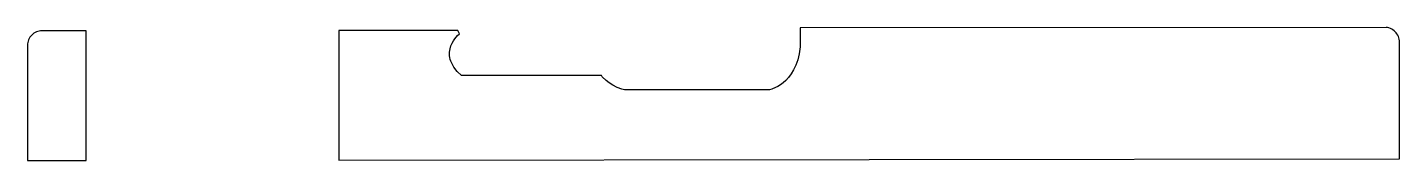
# Model space of a CAD drawing. Header units: metres. Extents: x 23 to 187, y -198 to -182.
import ezdxf

# ---------------------------------------------------------------- set-up
doc = ezdxf.new("R2010")
doc.units = ezdxf.units.M

msp = doc.modelspace()

# ---------------------------------------------------------------- linework, layer by layer
for points in [[(30.515814, -182.543704), (25.069292, -182.558436), (24.89454, -182.58536), (24.725884, -182.628794), (24.564086, -182.68823), (24.410162, -182.762398), (24.265128, -182.85079), (24.129746, -182.952136), (24.004778, -183.065928), (23.89124, -183.190896), (23.789894, -183.326532), (23.701756, -183.47182), (23.627588, -183.625744), (23.568406, -183.787542), (23.524972, -183.956198), (23.498302, -184.13095), (23.489158, -198.10095), (30.51556, -198.092314), (30.51556, -182.543958)], [(115.83289, -182.203598), (115.83289, -184.480454), (115.706652, -185.29808), (115.526058, -186.025282), (115.299744, -186.667394), (115.036346, -187.229496), (114.744246, -187.716922), (114.432334, -188.134752), (114.109246, -188.488066), (113.783618, -188.782198), (113.463832, -189.022228), (113.158778, -189.21349), (112.877092, -189.361064), (112.41786, -189.54623), (112.155224, -189.618874), (112.119156, -189.625986), (94.846394, -189.625986), (94.527624, -189.548008), (93.942408, -189.336172), (93.429582, -189.073028), (92.99321, -188.785754), (92.636848, -188.501528), (92.178632, -188.051694), (92.072206, -187.925456), (75.3364, -187.925456), (74.832464, -187.411868), (74.453242, -186.913012), (74.30643, -186.669934), (74.186034, -186.431428), (74.090276, -186.198002), (74.017886, -185.96991), (73.967086, -185.747406), (73.936352, -185.530744), (73.92416, -185.320178), (73.928732, -185.116216), (73.948544, -184.919112), (73.982072, -184.72912), (74.083672, -184.371996), (74.221086, -184.047384), (74.38136, -183.757824), (74.551794, -183.505856), (74.872596, -183.12511), (75.112626, -182.89905), (74.915776, -182.498238), (60.690506, -182.512716), (60.690506, -198.054468), (187.44565, -197.89648), (187.436252, -183.746902), (187.409074, -183.56834), (187.364624, -183.395874), (187.304172, -183.23052), (187.22848, -183.073294), (187.13831, -182.924958), (187.034678, -182.786528), (186.9186, -182.658766), (186.790838, -182.542688), (186.652154, -182.43931), (186.503818, -182.349394), (186.346592, -182.273702), (186.181238, -182.21325), (186.008772, -182.169054), (185.83021, -182.141876), (115.83416, -182.202836)]]:
    msp.add_lwpolyline(points)

doc.saveas('drawing.dxf')
